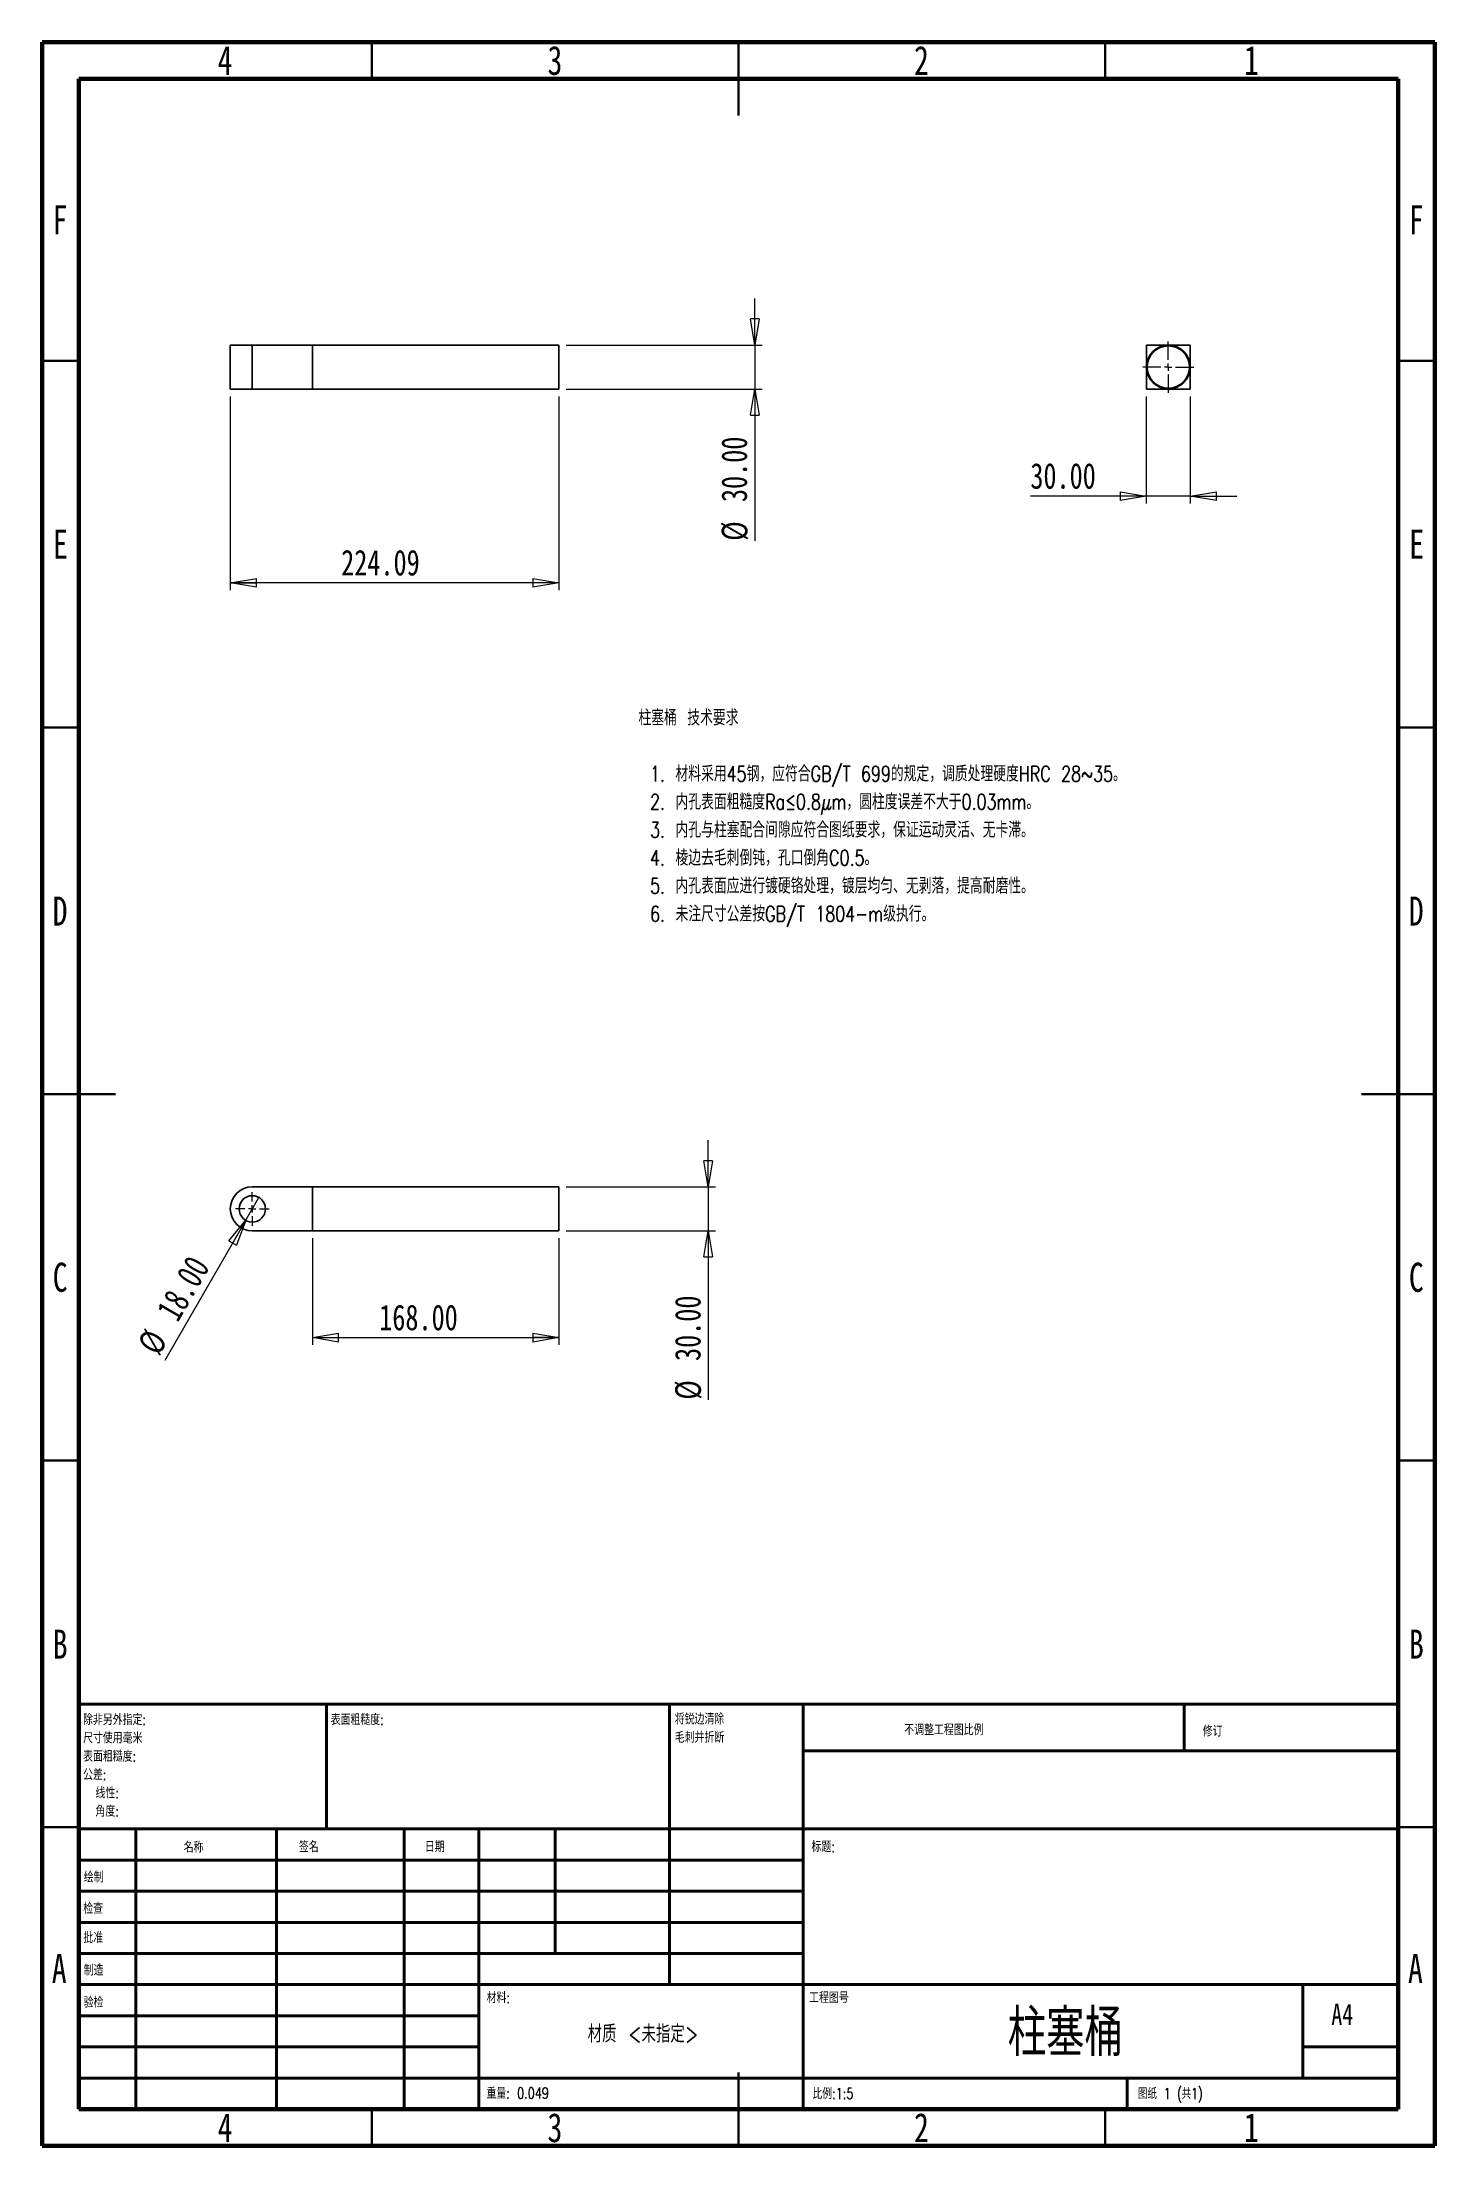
# Model space of a CAD drawing. Header units: millimetres. Extents: x 15 to 205, y 5 to 292.
import ezdxf

# ---------------------------------------------------------------- set-up
doc = ezdxf.new("R2010")
doc.units = ezdxf.units.MM
doc.styles.add('SLDTEXTSTYLE0', font='TXT', dxfattribs={"width": 0.75, "bigfont": 'bigfont'})
doc.styles.add('SLDTEXTSTYLE1', font='TXT', dxfattribs={"width": 0.75})
doc.styles.add('SLDTEXTSTYLE2', font='TXT', dxfattribs={"width": 0.694444, "bigfont": 'bigfont'})
doc.dimstyles.new('SLDDIMSTYLE0', dxfattribs={"dimtxt": 3.5, "dimasz": 3.556, "dimexe": 0, "dimexo": 0.0625, "dimgap": 0.875, "dimtad": 1, "dimlfac": 5, "dimrnd": 1e-09, "dimzin": 4, "dimdsep": 46, "dimtxsty": 'SLDTEXTSTYLE1', "dimblk1": 'CLOSED', "dimblk2": 'CLOSED', "dimsah": 1, "dimcen": 0.09, "dimadec": 0, "dimazin": 1, "dimtfac": 1, "dimtmove": 0, "dimatfit": 0, "dimldrblk": 'CLOSED', "dimfxl": 1, "dimfrac": 2, "dimtolj": 1, "dimtzin": 12, "dimarcsym": 0})
doc.dimstyles.new('SLDDIMSTYLE1', dxfattribs={"dimtxt": 3.5, "dimasz": 3.556, "dimexe": 0, "dimexo": 0.0625, "dimgap": 0.875, "dimtad": 1, "dimlfac": 5, "dimrnd": 1e-09, "dimzin": 12, "dimdsep": 46, "dimtxsty": 'SLDTEXTSTYLE1', "dimblk1": 'CLOSED', "dimblk2": 'CLOSED', "dimsah": 1, "dimcen": 0.09, "dimadec": 0, "dimazin": 3, "dimtfac": 1, "dimtofl": 0, "dimtmove": 0, "dimatfit": 3, "dimldrblk": 'CLOSED', "dimfxl": 1, "dimfrac": 2, "dimtolj": 1, "dimtzin": 12, "dimarcsym": 0})
doc.dimstyles.new('SLDDIMSTYLE2', dxfattribs={"dimtxt": 3.5, "dimasz": 3.556, "dimexe": 0, "dimexo": 0.0625, "dimgap": 0.875, "dimtad": 1, "dimlfac": 5, "dimrnd": 1e-09, "dimzin": 4, "dimdsep": 46, "dimtxsty": 'SLDTEXTSTYLE1', "dimblk1": 'CLOSED', "dimblk2": 'CLOSED', "dimsah": 1, "dimcen": 0.09, "dimadec": 0, "dimazin": 1, "dimtfac": 1, "dimtofl": 0, "dimtmove": 0, "dimatfit": 3, "dimldrblk": 'CLOSED', "dimfxl": 1, "dimfrac": 2, "dimtolj": 1, "dimtzin": 12, "dimarcsym": 0})
doc.dimstyles.new('SLDDIMSTYLE3', dxfattribs={"dimtxt": 3.5, "dimasz": 3.556, "dimexe": 0, "dimexo": 0.0625, "dimgap": 0.875, "dimtad": 1, "dimlfac": 5, "dimrnd": 1e-09, "dimzin": 4, "dimdsep": 46, "dimtxsty": 'SLDTEXTSTYLE1', "dimblk1": 'NONE', "dimblk2": 'CLOSED', "dimsah": 1, "dimcen": 0, "dimadec": 0, "dimazin": 1, "dimtfac": 1, "dimtmove": 0, "dimatfit": 3, "dimldrblk": 'NONE', "dimfxl": 1, "dimfrac": 2, "dimtolj": 1, "dimtzin": 12, "dimarcsym": 0})

# ---------------------------------------------------------------- blocks, each defined once
blk = doc.blocks.new('SW_NOTE_0')
at = {"color": 0, "linetype": 'Continuous', "lineweight": 0, "attachment_point": 1, "style": 'SLDTEXTSTYLE0'}
for s, insert, char_height in [('柱塞桶 技术要求', (0, 2.73), 2.117), ('1. 材料采用45钢，应符合GB/T 699的规定，调质处理硬度HRC 28~35。', (1.59, -4.92), 2.1167), ('2. 内孔表面粗糙度Ra≤0.8μm，圆柱度误差不大于0.03mm。', (1.59, -8.74), 2.1167), ('3. 内孔与柱塞配合间隙应符合图纸要求，保证运动灵活、无卡滞。', (1.59, -12.56), 2.1167), ('4. 棱边去毛刺倒钝，孔口倒角C0.5。', (1.59, -16.38), 2.1167), ('5. 内孔表面应进行镀硬铬处理，镀层均匀、无剥落，提高耐磨性。', (1.59, -20.2), 2.1167), ('6. 未注尺寸公差按GB/T 1804-m级执行。', (1.59, -24.03), 2.1167)]:
    blk.add_mtext(s, dxfattribs=dict(at, insert=insert, char_height=char_height))
blk = doc.blocks.new('SW_NOTE_0_1')
at = {"color": 0, "linetype": 'Continuous', "lineweight": 0, "char_height": 1.5, "attachment_point": 1, "style": 'SLDTEXTSTYLE0'}
for s, insert in [('除非另外指定:', (0, 1.93)), ('尺寸使用毫米', (0, -0.57)), ('表面粗糙度:', (0, -3.07)), ('公差:', (0, -5.57)), ('线性:', (1.69, -8.07)), ('角度:', (1.69, -10.57))]:
    blk.add_mtext(s, dxfattribs=dict(at, insert=insert))
blk = doc.blocks.new('SW_NOTE_0_2')
at = {"color": 0, "linetype": 'Continuous', "lineweight": 0, "char_height": 1.5, "attachment_point": 1, "style": 'SLDTEXTSTYLE0'}
for s, insert in [('将锐边清除', (0, 1.93)), ('毛刺并折断', (0, -0.57))]:
    blk.add_mtext(s, dxfattribs=dict(at, insert=insert))
blk = doc.blocks.new('_Closed')
at = {"color": 0, "linetype": 'ByBlock', "lineweight": -2}
for p, q in [((-1, 0.166667), (0, 0)), ((-1, 0.166667), (-1, -0.166667)), ((0, 0), (-1, -0.166667)), ((0, 0), (-1, 0))]:
    blk.add_line(p, q, dxfattribs=at)
blk = doc.blocks.new('_D')
at = {"color": 7, "linetype": 'Continuous', "lineweight": 0, "transparency": 16777216}
for p, q in [((112.22, 250.67), (112.22, 257.02)), ((86.5, 250.67), (113.22, 250.67)), ((112.22, 250.67), (112.22, 244.67)), ((86.5, 244.67), (113.22, 244.67)), ((112.22, 244.67), (112.22, 223.97))]:
    blk.add_line(p, q, dxfattribs=at)
at = {"color": 7, "linetype": 'Continuous', "lineweight": 18, "transparency": 16777216, "xscale": 3.556, "yscale": 3.556}
for p, rotation in [((112.22, 250.67), 270.0000000000004), ((112.22, 244.67), 90.0000000000004)]:
    blk.add_blockref('_Closed', p, dxfattribs=dict(at, rotation=rotation))
at = {"color": 7, "linetype": 'Continuous', "lineweight": 18, "transparency": 16777216, "char_height": 3.5, "attachment_point": 1, "rotation": 90, "style": 'SLDTEXTSTYLE1'}
for s, insert in [('30.00', (107.66, 229.25)), ('%%c', (107.71, 223.97))]:
    blk.add_mtext(s, dxfattribs=dict(at, insert=insert))
blk = doc.blocks.new('_D_1')
at = {"color": 7, "linetype": 'Continuous', "lineweight": 0, "transparency": 16777216}
for p, q in [((40.68, 243.67), (40.68, 217.23)), ((85.5, 243.67), (85.5, 217.23)), ((85.5, 218.23), (40.68, 218.23))]:
    blk.add_line(p, q, dxfattribs=at)
at = {"color": 7, "linetype": 'Continuous', "lineweight": 18, "transparency": 16777216, "xscale": 3.556, "yscale": 3.556, "rotation": 180.0000000000004}
blk.add_blockref('_Closed', (40.68, 218.23), dxfattribs=at)
at = {"color": 7, "linetype": 'Continuous', "lineweight": 18, "transparency": 16777216, "xscale": 3.556, "yscale": 3.556}
blk.add_blockref('_Closed', (85.5, 218.23), dxfattribs=at)
at = {"color": 7, "linetype": 'Continuous', "lineweight": 18, "transparency": 16777216, "insert": (55.8, 222.74), "char_height": 3.5, "attachment_point": 1, "style": 'SLDTEXTSTYLE1'}
blk.add_mtext('224.09', dxfattribs=at)
blk = doc.blocks.new('_D_2')
at = {"color": 7, "linetype": 'Continuous', "lineweight": 0, "transparency": 16777216}
for p, q in [((51.9, 128.83), (51.9, 114.26)), ((85.5, 128.83), (85.5, 114.26)), ((51.9, 115.26), (85.5, 115.26))]:
    blk.add_line(p, q, dxfattribs=at)
at = {"color": 7, "linetype": 'Continuous', "lineweight": 18, "transparency": 16777216, "xscale": 3.556, "yscale": 3.556, "rotation": 180.0000000000004}
blk.add_blockref('_Closed', (51.9, 115.26), dxfattribs=at)
at = {"color": 7, "linetype": 'Continuous', "lineweight": 18, "transparency": 16777216, "xscale": 3.556, "yscale": 3.556}
blk.add_blockref('_Closed', (85.5, 115.26), dxfattribs=at)
at = {"color": 7, "linetype": 'Continuous', "lineweight": 18, "transparency": 16777216, "insert": (60.99, 119.77), "char_height": 3.5, "attachment_point": 1, "style": 'SLDTEXTSTYLE1'}
blk.add_mtext('168.00', dxfattribs=at)
blk = doc.blocks.new('_D_3')
at = {"color": 7, "linetype": 'Continuous', "lineweight": 0, "transparency": 16777216}
for p, q in [((105.88, 135.83), (105.88, 142.18)), ((86.5, 135.83), (106.88, 135.83)), ((105.88, 135.83), (105.88, 129.83)), ((86.5, 129.83), (106.88, 129.83)), ((105.88, 129.83), (105.88, 106.8))]:
    blk.add_line(p, q, dxfattribs=at)
at = {"color": 7, "linetype": 'Continuous', "lineweight": 18, "transparency": 16777216, "xscale": 3.556, "yscale": 3.556}
for p, rotation in [((105.88, 135.83), 270.0000000000004), ((105.88, 129.83), 90.0000000000004)]:
    blk.add_blockref('_Closed', p, dxfattribs=dict(at, rotation=rotation))
at = {"color": 7, "linetype": 'Continuous', "lineweight": 18, "transparency": 16777216, "char_height": 3.5, "attachment_point": 1, "rotation": 90, "style": 'SLDTEXTSTYLE1'}
for s, insert in [('30.00', (101.32, 112.08)), ('%%c', (101.37, 106.8))]:
    blk.add_mtext(s, dxfattribs=dict(at, insert=insert))
blk = doc.blocks.new('_D_4')
at = {"color": 7, "linetype": 'Continuous', "lineweight": 0, "transparency": 16777216}
for q in [(44.58, 134.39), (31.74, 112.16)]:
    blk.add_line((42.78, 131.27), q, dxfattribs=at)
at = {"color": 7, "linetype": 'Continuous', "lineweight": 18, "transparency": 16777216, "xscale": 3.556, "yscale": 3.556, "rotation": 60.00000000000003}
blk.add_blockref('_Closed', (42.78, 131.27), dxfattribs=at)
at = {"color": 7, "linetype": 'Continuous', "lineweight": 18, "transparency": 16777216, "char_height": 3.5, "attachment_point": 1, "rotation": 60, "style": 'SLDTEXTSTYLE1'}
for s, insert in [('18.00', (30.47, 118.99)), ('%%c', (27.87, 114.39))]:
    blk.add_mtext(s, dxfattribs=dict(at, insert=insert))
blk = doc.blocks.new('_None')
blk = doc.blocks.new('SW_CENTERMARKSYMBOL_0')
at = {"color": 0, "linetype": 'Continuous', "lineweight": 18}
for p, q in [((-1, 0), (-2.3, 0)), ((0, 0), (-0.5, 0)), ((0, 1), (0, 2.3)), ((0, 0), (0, 0.5)), ((0, 0), (0, -0.5)), ((0, 0), (0.5, 0)), ((1, 0), (2.3, 0)), ((0, -1), (0, -2.3))]:
    blk.add_line(p, q, dxfattribs=at)
blk = doc.blocks.new('_D_5')
at = {"color": 7, "linetype": 'Continuous', "lineweight": 0, "transparency": 16777216}
for p, q in [((165.63, 243.67), (165.63, 229.06)), ((171.63, 243.67), (171.63, 229.06)), ((165.63, 230.06), (149.81, 230.06)), ((171.63, 230.06), (165.63, 230.06)), ((171.63, 230.06), (177.98, 230.06))]:
    blk.add_line(p, q, dxfattribs=at)
at = {"color": 7, "linetype": 'Continuous', "lineweight": 18, "transparency": 16777216, "xscale": 3.556, "yscale": 3.556}
blk.add_blockref('_Closed', (165.63, 230.06, -19.41), dxfattribs=at)
at = {"color": 7, "linetype": 'Continuous', "lineweight": 18, "transparency": 16777216, "xscale": 3.556, "yscale": 3.556, "rotation": 180.0000000000004}
blk.add_blockref('_Closed', (171.63, 230.06, -19.41), dxfattribs=at)
at = {"color": 7, "linetype": 'Continuous', "lineweight": 18, "transparency": 16777216, "insert": (149.81, 234.57), "char_height": 3.5, "attachment_point": 1, "style": 'SLDTEXTSTYLE1'}
blk.add_mtext('30.00', dxfattribs=at)
blk = doc.blocks.new('SW_CENTERMARKSYMBOL_1')
at = {"color": 0, "linetype": 'Continuous', "lineweight": 18}
for p, q in [((0, 1), (0, 3.5)), ((-1, 0), (-3.5, 0)), ((0, 0), (-0.5, 0)), ((0, 0), (0, 0.5)), ((0, 0), (0, -0.5)), ((0, 0), (0.5, 0)), ((1, 0), (3.5, 0)), ((0, -1), (0, -3.5))]:
    blk.add_line(p, q, dxfattribs=at)

msp = doc.modelspace()

# ---------------------------------------------------------------- linework, layer by layer
at = {"color": 7, "linetype": 'Continuous', "lineweight": 70}
for p, q in [((15, 5), (15, 292)), ((15, 292), (205, 292)), ((205, 292), (205, 5)), ((20, 10), (20, 287)), ((20, 287), (200, 287)), ((200, 287), (200, 10)), ((200, 10), (20, 10)), ((205, 5), (15, 5))]:
    msp.add_line(p, q, dxfattribs=at)
at = {"color": 7, "linetype": 'Continuous', "lineweight": 35}
for p, q in [((60, 287), (60, 292)), ((110, 292), (110, 282)), ((110, 287), (110, 292)), ((160, 287), (160, 292)), ((20, 248.5), (15, 248.5)), ((200, 248.5), (205, 248.5)), ((20, 198.5), (15, 198.5)), ((200, 198.5), (205, 198.5)), ((15, 148.5), (25, 148.5)), ((20, 148.5), (15, 148.5)), ((205, 148.5), (195, 148.5)), ((200, 148.5), (205, 148.5)), ((20, 98.5), (15, 98.5)), ((200, 98.5), (205, 98.5)), ((20, 48.5), (15, 48.5)), ((200, 48.5), (205, 48.5)), ((110, 5), (110, 15)), ((60, 10), (60, 5)), ((110, 10), (110, 5)), ((160, 10), (160, 5))]:
    msp.add_line(p, q, dxfattribs=at)
at = {"color": 7, "linetype": 'Continuous', "lineweight": 25}
for p, q in [((40.6777, 250.6672), (40.6777, 244.6672)), ((43.6777, 250.6672), (40.6777, 250.6672)), ((43.6777, 244.6672), (43.6777, 250.6672)), ((51.8956, 250.6672), (43.6777, 250.6672)), ((85.4956, 250.6672), (51.8956, 250.6672)), ((51.8956, 244.6672), (51.8956, 250.6672)), ((85.4956, 250.6672), (85.4956, 244.6672)), ((165.6335, 244.6672), (165.6335, 250.6672)), ((171.6335, 250.6672), (165.6335, 250.6672)), ((171.6335, 244.6672), (171.6335, 250.6672)), ((43.6777, 244.6672), (40.6777, 244.6672)), ((51.8956, 244.6672), (43.6777, 244.6672)), ((51.8956, 244.6672), (85.4956, 244.6672)), ((171.6335, 244.6672), (165.6335, 244.6672)), ((51.8956, 135.8302), (43.6777, 135.8302)), ((85.4956, 135.8302), (51.8956, 135.8302)), ((51.8956, 129.8302), (51.8956, 135.8302)), ((85.4956, 135.8302), (85.4956, 129.8302)), ((43.6777, 129.8302), (51.8956, 129.8302)), ((51.8956, 129.8302), (85.4956, 129.8302))]:
    msp.add_line(p, q, dxfattribs=at)
at = {"color": 7, "linetype": 'Continuous', "lineweight": 50}
for p, q in [((20, 65.25), (200, 65.25)), ((20, 65.25), (20, 10)), ((53.8, 48.25), (53.8, 65.25)), ((100.6, 65.25), (100.6, 27)), ((118.8, 65.25), (118.8, 10)), ((170.8, 58.875), (170.8, 65.25)), ((200, 58.875), (118.8, 58.875)), ((200, 48.25), (20, 48.25)), ((27.8, 48.25), (27.8, 10)), ((46.991, 48.25), (46.991, 10)), ((64.3989, 48.25), (64.3989, 10)), ((74.6, 10), (74.6, 48.25)), ((85, 31.25), (85, 48.25)), ((118.8, 44), (20, 44)), ((118.8, 39.75), (20, 39.75)), ((118.8, 35.5), (20, 35.5)), ((118.8, 31.25), (20, 31.25)), ((74.6, 27), (20, 27)), ((74.6, 27), (200, 27)), ((187, 14.25), (187, 27)), ((74.6, 22.7499), (20, 22.7499)), ((74.6, 18.5), (20, 18.5)), ((200, 18.5), (187, 18.5)), ((20, 14.25), (200, 14.25)), ((163, 10), (163, 14.25))]:
    msp.add_line(p, q, dxfattribs=at)
at = {"color": 7, "linetype": 'Continuous', "lineweight": 25}
for centre, radius in [((168.6335, 247.6672), 3), ((168.6335, 247.6672), 2.88), ((43.6777, 132.8302), 1.8)]:
    msp.add_circle(centre, radius, dxfattribs=at)
msp.add_arc((43.6777, 132.8302), 3, 90, 270, dxfattribs=at)

# ---------------------------------------------------------------- block references
at = {"color": 7, "linetype": 'Continuous', "lineweight": 0}
for name, p in [('SW_CENTERMARKSYMBOL_1', (168.6335, 247.6672)), ('SW_NOTE_0', (96.3558, 198.1627)), ('SW_CENTERMARKSYMBOL_0', (43.6777, 132.8302)), ('SW_NOTE_0_1', (20.5937, 61.9874)), ('SW_NOTE_0_2', (101.3092, 62.0695))]:
    msp.add_blockref(name, p, dxfattribs=at)

# ---------------------------------------------------------------- texts
for s, insert, char_height, attachment_point, style in [('4', (39.96, 291.4855), 3.9687, 2, 'SLDTEXTSTYLE1'), ('3', (84.96, 291.4855), 3.9687, 2, 'SLDTEXTSTYLE1'), ('2', (134.96, 291.4855), 3.9687, 2, 'SLDTEXTSTYLE1'), ('1', (179.96, 291.4855), 3.9687, 2, 'SLDTEXTSTYLE1'), ('F', (17.4577, 269.7355), 3.9687, 2, 'SLDTEXTSTYLE1'), ('F', (202.4577, 269.7355), 3.9687, 2, 'SLDTEXTSTYLE1'), ('E', (17.5078, 225.4855), 3.9687, 2, 'SLDTEXTSTYLE1'), ('E', (202.5078, 225.4855), 3.9687, 2, 'SLDTEXTSTYLE1'), ('D', (17.4527, 175.441), 3.9687, 2, 'SLDTEXTSTYLE1'), ('D', (202.4527, 175.441), 3.9687, 2, 'SLDTEXTSTYLE1'), ('C', (17.4587, 125.4855), 3.9687, 2, 'SLDTEXTSTYLE1'), ('C', (202.4587, 125.4855), 3.9687, 2, 'SLDTEXTSTYLE1'), ('B', (17.4706, 75.441), 3.9687, 2, 'SLDTEXTSTYLE1'), ('B', (202.4706, 75.441), 3.9687, 2, 'SLDTEXTSTYLE1'), ('表面粗糙度:', (54.3713, 63.9193), 1.5, 1, 'SLDTEXTSTYLE0'), ('不调整工程图比例', (132.6146, 62.533), 1.5, 1, 'SLDTEXTSTYLE0'), ('修订', (173.3276, 62.3349), 1.5, 1, 'SLDTEXTSTYLE0'), ('名称', (34.3222, 46.5015), 1.5, 1, 'SLDTEXTSTYLE0'), ('签名', (50.0336, 46.5618), 1.5, 1, 'SLDTEXTSTYLE0'), ('日期', (67.2147, 46.5762), 1.5, 1, 'SLDTEXTSTYLE0'), ('标题:', (119.9562, 46.5762), 1.5, 1, 'SLDTEXTSTYLE0'), ('绘制', (20.6847, 42.4297), 1.5, 1, 'SLDTEXTSTYLE0'), ('检查', (20.6236, 38.1544), 1.5, 1, 'SLDTEXTSTYLE0'), ('批准', (20.6216, 34.1768), 1.5, 1, 'SLDTEXTSTYLE0'), ('A', (17.3397, 31.191), 3.9687, 2, 'SLDTEXTSTYLE1'), ('制造', (20.6822, 29.7337), 1.5, 1, 'SLDTEXTSTYLE0'), ('A', (202.3397, 31.191), 3.9687, 2, 'SLDTEXTSTYLE1'), ('材料:', (75.6459, 25.9861), 1.5, 1, 'SLDTEXTSTYLE0'), ('工程图号', (119.6287, 25.9861), 1.5, 1, 'SLDTEXTSTYLE0'), ('验检', (20.6769, 25.3496), 1.5, 1, 'SLDTEXTSTYLE0'), ('柱塞桶', (154.5837, 23.6069), 6.35, 2, 'SLDTEXTSTYLE0'), ('A4', (190.8712, 24.4064), 2.91042, 1, 'SLDTEXTSTYLE1'), ('材质 <未指定>', (96.9665, 21.4856), 2.38125, 2, 'SLDTEXTSTYLE0'), ('重量: 0.049', (75.6178, 12.9493), 1.4986, 1, 'SLDTEXTSTYLE0'), ('比例:1:5', (120.074, 12.9001), 1.5, 1, 'SLDTEXTSTYLE0'), ('图纸 1 (共1)', (164.4783, 12.9001), 1.5, 1, 'SLDTEXTSTYLE2'), ('4', (39.96, 9.4855), 3.9687, 2, 'SLDTEXTSTYLE1'), ('3', (84.96, 9.4855), 3.9687, 2, 'SLDTEXTSTYLE1'), ('2', (134.96, 9.4855), 3.9687, 2, 'SLDTEXTSTYLE1'), ('1', (179.96, 9.4855), 3.9687, 2, 'SLDTEXTSTYLE1')]:
    msp.add_mtext(s, dxfattribs=dict(at, insert=insert, char_height=char_height, attachment_point=attachment_point, style=style))

# ---------------------------------------------------------------- dimensions: what is measured, and where the dimension line sits
at = {"color": 7, "linetype": 'Continuous', "lineweight": 18}
for base, p1, p2, picture, middle in [((112.2239, 244.6672), (85.4956, 250.6672), (85.4956, 244.6672), '_D', (112.2239, 232.4313)), ((105.8808, 129.8302), (85.4956, 135.8302), (85.4956, 129.8302), '_D_3', (105.8808, 115.2595))]:
    dim = msp.add_linear_dim(base=base, p1=p1, p2=p2, angle=90, text='%%c<>', dimstyle='SLDDIMSTYLE0', dxfattribs=at)
    dim.commit()
    dim.dimension.update_dxf_attribs({"geometry": picture, "text_midpoint": middle, "dimtype": 160})
for base, p1, p2, dimstyle, picture, middle in [((40.6777, 218.2326), (85.4956, 244.6672), (40.6777, 244.6672), 'SLDDIMSTYLE1', '_D_1', (62.9137, 218.2326)), ((165.6335, 230.055), (171.6335, 244.6672), (165.6335, 244.6672), 'SLDDIMSTYLE0', '_D_5', (155.6335, 230.055)), ((85.4956, 115.2595), (51.8956, 129.8302), (85.4956, 129.8302), 'SLDDIMSTYLE2', '_D_2', (68.1023, 115.2595))]:
    dim = msp.add_linear_dim(base=base, p1=p1, p2=p2, dimstyle=dimstyle, dxfattribs=at)
    dim.commit()
    dim.dimension.update_dxf_attribs({"geometry": picture, "text_midpoint": middle, "dimtype": 160})
dim = msp.add_diameter_dim_2p(p1=(44.5777, 134.389), p2=(42.7777, 131.2713), dimstyle='SLDDIMSTYLE3', dxfattribs=at)
dim.commit()
dim.dimension.update_dxf_attribs({"geometry": '_D_4', "text_midpoint": (35.8487, 119.27), "dimtype": 163})

doc.saveas('drawing.dxf')
